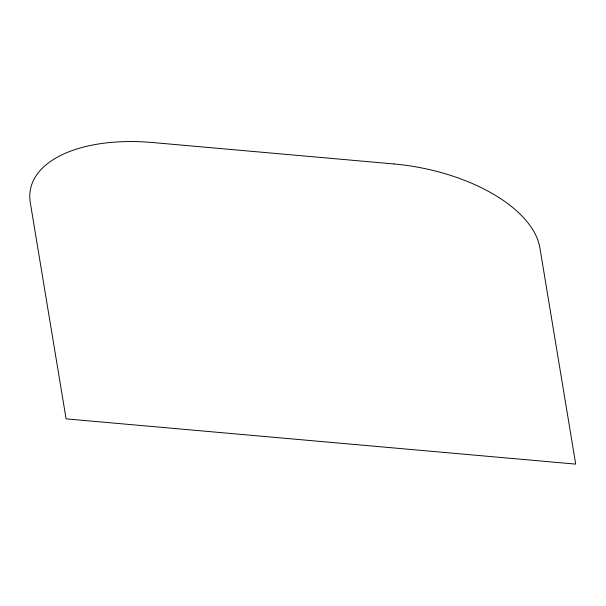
<?xml version="1.0" encoding="UTF-8"?>
<svg xmlns="http://www.w3.org/2000/svg" width="606" height="606" viewBox="0 0 606 606"><rect width="100%" height="100%" fill="white"/><g stroke="black" fill="none" stroke-linecap="round" stroke-linejoin="round"><path stroke-width="0.91" d="M393.87 163.953L152.477 142.516A136.32 69.849 10.5 0 0 30.3 202.669L66.092 418.86L575.7 464.113L539.908 247.922A136.32 69.849 10.5 0 0 393.87 163.953"/></g></svg>
